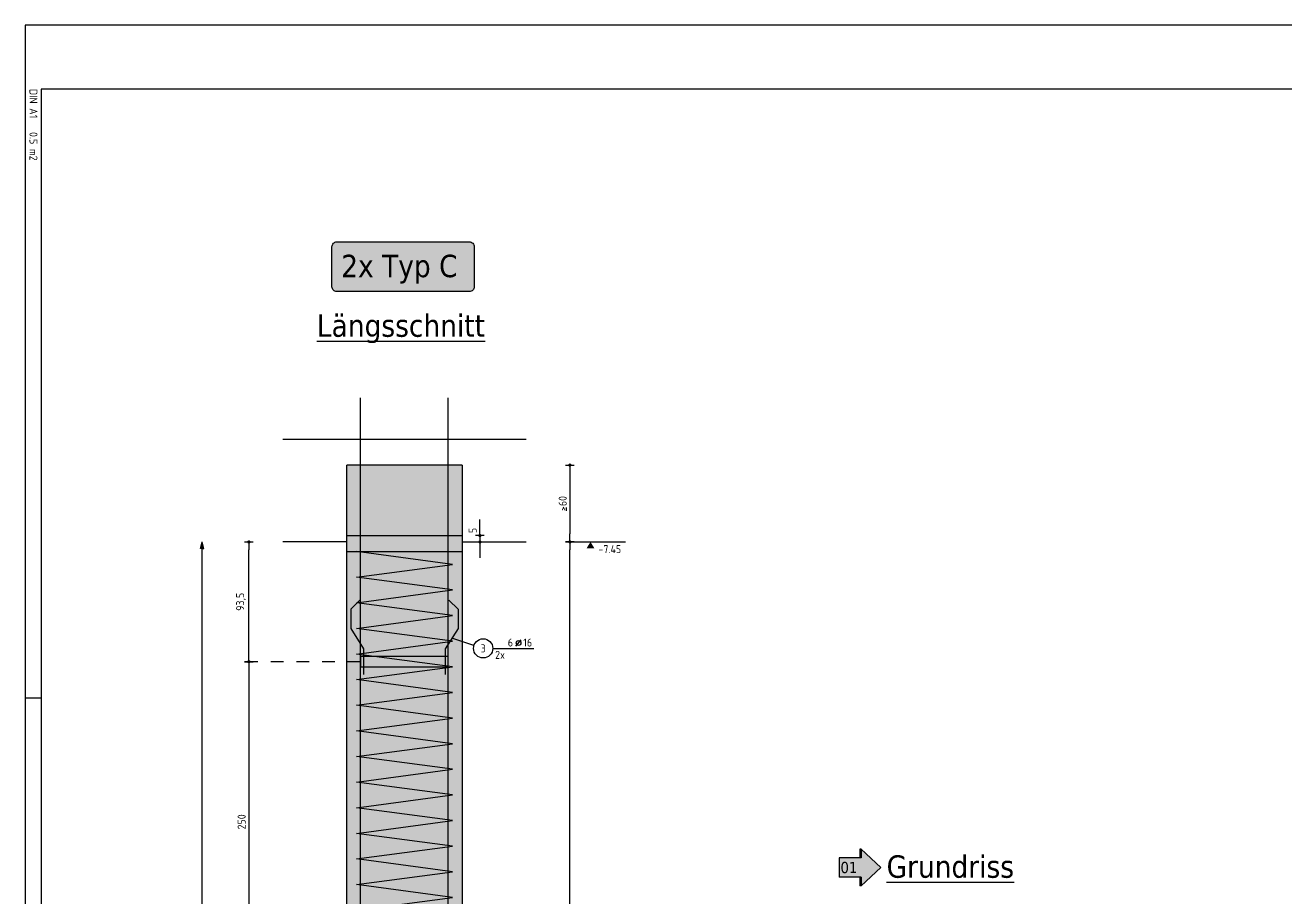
# Model space of a CAD drawing. Extents: x -16.3 to 3.5, y -17.8 to 4.2.
# Drawn here: x -16.27 to -6.42, y -3.57 to 3.25 of the extents above; entities that cross this region are included whole.
import ezdxf
from ezdxf.enums import TextEntityAlignment as Align

# ---------------------------------------------------------------- set-up
doc = ezdxf.new("R2010")
doc.units = 0
doc.header["$LTSCALE"] = 0.25
doc.linetypes.add('AUSGEZOGEN', pattern=[1000.01, 1000, 0.01])
doc.linetypes.add('DASHDOT2', pattern=[0.5, 0.25, -0.125, 0, -0.125])
for name, color, linetype in [('ACHSEN', 7, 'Continuous'), ('BETON', 7, 'Continuous'), ('grau_hell', 7, 'Continuous'), ('grau_mittel', 7, 'Continuous'), ('HILFE', 7, 'Continuous'), ('index', 7, 'Continuous'), ('koten', 7, 'Continuous'), ('MASSE', 7, 'Continuous'), ('OBJEKT', 7, 'Continuous'), ('RAHMEN', 7, 'Continuous'), ('RND', 7, 'Continuous'), ('STAHL', 7, 'Continuous'), ('TEXT', 7, 'Continuous')]:
    doc.layers.add(name, color=color, linetype=linetype)
doc.layers.add('NOPLOT', color=7, linetype='Continuous', plot=False)
doc.styles.add('helv', font='tahoma.ttf')
doc.styles.add('txt', font='isocp.shx')
doc.linetypes.add('ZICKZACK', pattern='A,0.0001,-0.2,[131,ltypeshp.shx,S=0.2,R=0,X=-0.2,Y=0],-0.4,[131,ltypeshp.shx,S=0.2,R=180,X=0.2,Y=0],-0.2', length=0.8001)
doc.dimstyles.new('DOT_I', dxfattribs={"dimscale": 0.25, "dimtxt": 0.25, "dimasz": 0.25, "dimexe": 0.1, "dimexo": 0.3, "dimgap": 0.1, "dimtad": 1, "dimdec": 3, "dimzin": 3, "dimtxsty": 'txt', "dimblk": 'DOT', "dimblk1": 'DOT', "dimblk2": 'DOT', "dimsah": 1, "dimcen": 0.1, "dimse1": 1, "dimse2": 1, "dimazin": 0, "dimtfac": 1, "dimtdec": 4, "dimtix": 1, "dimtmove": 2, "dimatfit": 3, "dimfxl": 0, "dimtvp": 1, "dimtolj": 1, "dimtzin": 0, "dimarcsym": 0})

# ---------------------------------------------------------------- blocks, each defined once
blk = doc.blocks.new('DINA1')
at = {"layer": 'RAHMEN'}
for p, q in [((0, 59.4), (0, 0)), ((0, 0), (84.1, 0))]:
    blk.add_line(p, q, dxfattribs=at)
at = {"layer": 'RAHMEN', "color": 5}
for p, q in [((2, 58.9), (2, 0.5)), ((2, 0.5), (83.6, 0.5))]:
    blk.add_line(p, q, dxfattribs=at)
at = {"layer": 'RAHMEN', "color": 7}
blk.add_line((21, 0), (21, 0.5), dxfattribs=at)
at = {"layer": 'RAHMEN', "color": 7, "style": 'txt'}
blk.add_text('DIN A1   0.5 m2', height=0.25, dxfattribs=at).set_placement((1.989, 0.133))
blk = doc.blocks.new('DOT')
at = {"layer": 'MASSE', "color": 7, "linetype": 'Continuous'}
for p, q in [((0, 0), (-1, 0)), ((0, 0.54), (0, -0.54))]:
    blk.add_line(p, q, dxfattribs=at)
at = {"layer": 'MASSE', "color": 7, "linetype": 'Continuous', "const_width": 0.2}
blk.add_lwpolyline([(-0.1, 0, 1), (0.1, 0, 1)], format="xyb", close=True, dxfattribs=at)
blk = doc.blocks.new('*D20')
at = {"layer": 'Defpoints', "color": 0, "linetype": 'AUSGEZOGEN', "transparency": 16777216}
for p in [(-12.0165, -0.7869), (-12.0165, -0.7869), (-12.0165, -13.3369)]:
    blk.add_point(p, dxfattribs=at)
at = {"layer": 'MASSE', "color": 0, "linetype": 'AUSGEZOGEN', "lineweight": -2, "transparency": 16777216}
blk.add_line((-12.0165, -13.2744), (-12.0165, -0.8494), dxfattribs=at)
at = {"layer": 'MASSE', "color": 0, "linetype": 'AUSGEZOGEN', "lineweight": -2, "transparency": 16777216, "xscale": 0.0625, "yscale": 0.0625, "zscale": 0.0625}
for p, rotation in [((-12.0165, -0.7869), 90), ((-12.0165, -13.3369), 270)]:
    blk.add_blockref('DOT', p, dxfattribs=dict(at, rotation=rotation))
at = {"layer": 'MASSE', "color": 0, "linetype": 'AUSGEZOGEN', "transparency": 16777216, "insert": (-12.0728, -7.0619), "char_height": 0.0625, "attachment_point": 5, "rotation": 90, "style": 'txt'}
blk.add_mtext('\\A1;1255', dxfattribs=at)
blk = doc.blocks.new('*D22')
at = {"layer": 'Defpoints', "color": 0, "linetype": 'AUSGEZOGEN', "ltscale": 0.1, "transparency": 16777216}
for p in [(-12.719, -0.7369), (-12.719, -0.7869), (-12.719, -0.7869)]:
    blk.add_point(p, dxfattribs=at)
at = {"layer": 'MASSE', "color": 0, "linetype": 'AUSGEZOGEN', "lineweight": -2, "ltscale": 0.1, "transparency": 16777216}
for p, q in [((-12.719, -0.6744), (-12.719, -0.6119)), ((-12.719, -0.7369), (-12.719, -0.7869)), ((-12.719, -0.8494), (-12.719, -0.9119))]:
    blk.add_line(p, q, dxfattribs=at)
at = {"layer": 'MASSE', "color": 0, "linetype": 'AUSGEZOGEN', "lineweight": -2, "ltscale": 0.1, "transparency": 16777216, "xscale": 0.0625, "yscale": 0.0625, "zscale": 0.0625}
for p, rotation in [((-12.719, -0.7369), 270), ((-12.719, -0.7869), 90)]:
    blk.add_blockref('DOT', p, dxfattribs=dict(at, rotation=rotation))
at = {"layer": 'MASSE', "color": 0, "linetype": 'AUSGEZOGEN', "ltscale": 0.1, "transparency": 16777216, "insert": (-12.7752, -0.6971), "char_height": 0.0625, "attachment_point": 5, "rotation": 90, "style": 'txt'}
blk.add_mtext('\\A1;5', dxfattribs=at)
blk = doc.blocks.new('OKRD_U')
at = {"color": 0, "linetype": 'ByBlock'}
blk.add_solid([(-0.125, -0.202), (0.125, -0.202), (0, 0)], dxfattribs=at)
at = {"color": 0, "linetype": 'ByBlock', "style": 'txt'}
blk.add_attdef('OKRD', (0.25, -0.35), '', height=0.25, dxfattribs=at)
blk = doc.blocks.new('*D23')
at = {"layer": 'Defpoints', "color": 0, "linetype": 'AUSGEZOGEN', "transparency": 16777216}
for p in [(-12.0165, -0.1869), (-12.0165, -0.7869), (-12.0165, -0.7869)]:
    blk.add_point(p, dxfattribs=at)
at = {"layer": 'MASSE', "color": 0, "linetype": 'AUSGEZOGEN', "lineweight": -2, "transparency": 16777216}
blk.add_line((-12.0165, -0.2494), (-12.0165, -0.7244), dxfattribs=at)
at = {"layer": 'MASSE', "color": 0, "linetype": 'AUSGEZOGEN', "lineweight": -2, "transparency": 16777216, "xscale": 0.0625, "yscale": 0.0625, "zscale": 0.0625}
for p, rotation in [((-12.0165, -0.1869), 90), ((-12.0165, -0.7869), 270)]:
    blk.add_blockref('DOT', p, dxfattribs=dict(at, rotation=rotation))
at = {"layer": 'MASSE', "color": 0, "linetype": 'AUSGEZOGEN', "transparency": 16777216, "insert": (-12.0728, -0.4869), "char_height": 0.0625, "attachment_point": 5, "rotation": 90, "style": 'txt'}
blk.add_mtext('\\A1;>60', dxfattribs=at)
blk = doc.blocks.new('RND_LEI')
at = {"layer": 'RND', "color": 7, "linetype": 'Continuous'}
blk.add_line((1.022, 0.066), (1.19, 0.27), dxfattribs=at)
for centre, radius in [((0, 0), 0.3), ((1.106, 0.168), 0.075)]:
    blk.add_circle(centre, radius, dxfattribs=at)
at = {"layer": 'RND', "color": 7, "linetype": 'Continuous', "style": 'txt'}
blk.add_attdef('POSL', text='', height=0.25, dxfattribs=at).set_placement((0, 0), align=Align.MIDDLE)
blk.add_attdef('ANZ', text='', height=0.25, dxfattribs=at).set_placement((0.931, 0.057), align=Align.RIGHT)
for tag, p in [('DUM', (1.253, 0.057)), ('ABSTD', (1.674, 0.057)), ('POSTXT', (0.374, -0.327))]:
    blk.add_attdef(tag, p, '', height=0.25, dxfattribs=at)
blk = doc.blocks.new('*D31')
at = {"layer": 'Defpoints', "color": 0, "linetype": 'AUSGEZOGEN', "transparency": 16777216}
for p in [(-14.5232, -1.7219), (-14.5232, -4.2219), (-14.5232, -4.2219)]:
    blk.add_point(p, dxfattribs=at)
at = {"layer": 'MASSE', "color": 0, "linetype": 'AUSGEZOGEN', "lineweight": -2, "transparency": 16777216}
blk.add_line((-14.5232, -1.7844), (-14.5232, -4.1594), dxfattribs=at)
at = {"layer": 'MASSE', "color": 0, "linetype": 'AUSGEZOGEN', "lineweight": -2, "transparency": 16777216, "xscale": 0.0625, "yscale": 0.0625, "zscale": 0.0625}
for p, rotation in [((-14.5232, -1.7219), 90), ((-14.5232, -4.2219), 270)]:
    blk.add_blockref('DOT', p, dxfattribs=dict(at, rotation=rotation))
at = {"layer": 'MASSE', "color": 0, "linetype": 'AUSGEZOGEN', "transparency": 16777216, "insert": (-14.5795, -2.9719), "char_height": 0.0625, "attachment_point": 5, "rotation": 90, "style": 'txt'}
blk.add_mtext('\\A1;250', dxfattribs=at)
blk = doc.blocks.new('*D32')
at = {"layer": 'Defpoints', "color": 0, "linetype": 'AUSGEZOGEN', "transparency": 16777216}
for p in [(-14.5232, -0.7869), (-14.5232, -0.7869), (-14.5232, -1.7219)]:
    blk.add_point(p, dxfattribs=at)
at = {"layer": 'MASSE', "color": 0, "linetype": 'AUSGEZOGEN', "lineweight": -2, "transparency": 16777216}
blk.add_line((-14.5232, -1.6594), (-14.5232, -0.8494), dxfattribs=at)
at = {"layer": 'MASSE', "color": 0, "linetype": 'AUSGEZOGEN', "lineweight": -2, "transparency": 16777216, "xscale": 0.0625, "yscale": 0.0625, "zscale": 0.0625}
for p, rotation in [((-14.5232, -0.7869), 90), ((-14.5232, -1.7219), 270)]:
    blk.add_blockref('DOT', p, dxfattribs=dict(at, rotation=rotation))
at = {"layer": 'MASSE', "color": 0, "linetype": 'AUSGEZOGEN', "transparency": 16777216, "insert": (-14.5841, -1.2544), "char_height": 0.0625, "attachment_point": 5, "rotation": 90, "style": 'txt'}
blk.add_mtext('\\A1;93,5', dxfattribs=at)
blk = doc.blocks.new('Pfeillinie')
at = {"layer": 'TEXT', "linetype": 'Continuous'}
blk.add_hatch(color=7, dxfattribs=at).paths.add_polyline_path([(0, 0), (-0.8, 0.2), (-0.8, 0), (-0.8, -0.2)])
at = {"layer": 'TEXT', "color": 7, "linetype": 'Continuous'}
for p, q in [((-0.8, 0), (-0.8, 0.2)), ((-0.8, 0.2), (0, 0)), ((-0.8, 0), (-0.8, -0.2)), ((-0.8, -0.2), (0, 0))]:
    blk.add_line(p, q, dxfattribs=at)
blk = doc.blocks.new('hin_ind5')
at = {"layer": 'grau_hell', "linetype": 'AUSGEZOGEN'}
h = blk.add_hatch(color=9, dxfattribs=at)
h.dxf.hatch_style = 2
h.paths.add_polyline_path([(0, 0), (0.619, -0.577), (0.619, -0.3), (1.306, -0.3), (1.306, 0.3), (0.619, 0.3), (0.619, 0.577)])
h.paths.add_polyline_path([(0.34, -0.274), (1.311, -0.274), (1.311, 0.274), (0.34, 0.274)], flags=9)
at = {"layer": 'OBJEKT', "linetype": 'AUSGEZOGEN'}
for points in [[(0.619, 0.3), (0.66, 0.3), (0.66, 0.577), (0.619, 0.577)], [(0.619, -0.577), (0.66, -0.577), (0.66, -0.3), (0.619, -0.3)]]:
    blk.add_hatch(color=1, dxfattribs=at).paths.add_polyline_path(points)
at = {"layer": 'OBJEKT', "color": 1, "linetype": 'AUSGEZOGEN'}
for p, q in [((0, 0), (0.619, 0.577)), ((0.619, 0.577), (0.619, 0.3)), ((0.619, 0.577), (0.66, 0.577)), ((0.66, 0.577), (0.66, 0.3)), ((0, 0), (0.619, -0.577)), ((0.619, 0.3), (1.306, 0.3)), ((1.306, 0.3), (1.306, -0.3)), ((0.619, -0.3), (0.619, -0.577)), ((0.619, -0.3), (1.306, -0.3)), ((0.66, -0.3), (0.66, -0.577))]:
    blk.add_line(p, q, dxfattribs=at)
at = {"layer": 'OBJEKT', "color": 7, "linetype": 'AUSGEZOGEN'}
blk.add_line((0.619, -0.577), (0.66, -0.577), dxfattribs=at)
at = {"layer": 'index', "color": 1, "linetype": 'Continuous', "style": 'helv'}
blk.add_attdef('INDEX', text='', height=0.35, rotation=360, dxfattribs=at).set_placement((1.259, 0), align=Align.MIDDLE_RIGHT)

msp = doc.modelspace()

# ---------------------------------------------------------------- hatches: boundary and pattern name
at = {"layer": 'grau_hell'}
msp.add_hatch(color=9, dxfattribs=at).paths.add_polyline_path([(-12.8014, 1.1678, 0.414214), (-12.7639, 1.2053), (-12.7639, 1.5182, 0.414214), (-12.8014, 1.5557), (-13.8366, 1.5557, 0.414214), (-13.8741, 1.5182), (-13.8741, 1.2053, 0.414214), (-13.8366, 1.1678)])
at = {"layer": 'grau_mittel'}
h = msp.add_hatch(color=61, dxfattribs=at)
h.paths.add_polyline_path([(-12.859, -0.7369), (-12.859, -0.1869), (-13.759, -0.1869), (-13.759, -0.7369)])
h.paths.add_polyline_path([(-12.859, -0.7369), (-13.759, -0.7369), (-13.759, -13.3369), (-12.859, -13.3369)])

# ---------------------------------------------------------------- linework, layer by layer
at = {"layer": 'ACHSEN', "color": 102, "linetype": 'DASHDOT2'}
msp.add_line((-13.652, -1.7219), (-14.5232, -1.7219), dxfattribs=at)
at = {"layer": 'BETON', "color": 6, "linetype": 'AUSGEZOGEN'}
for p, q in [((-13.759, -13.3369), (-13.759, -0.1869)), ((-12.859, -0.1869), (-13.759, -0.1869)), ((-12.859, -0.1869), (-12.859, -13.3369))]:
    msp.add_line(p, q, dxfattribs=at)
at = {"layer": 'HILFE', "color": 102, "linetype": 'AUSGEZOGEN'}
msp.add_line((-12.0165, -0.7869), (-11.583, -0.7869), dxfattribs=at)
at = {"layer": 'MASSE', "color": 7, "linetype": 'AUSGEZOGEN'}
msp.add_line((-12.0469, -0.5173), (-12.0469, -0.5442), dxfattribs=at)
at = {"layer": 'NOPLOT', "color": 191, "linetype": 'Continuous'}
msp.add_line((-13.759, -0.8619), (-12.859, -0.8619), dxfattribs=at)
at = {"layer": 'OBJEKT', "color": 7, "linetype": 'AUSGEZOGEN'}
for p, q in [((-12.359, 0.0131), (-14.259, 0.0131)), ((-13.759, -0.7869), (-14.259, -0.7869)), ((-12.859, -0.7869), (-12.359, -0.7869))]:
    msp.add_line(p, q, dxfattribs=at)
at = {"layer": 'OBJEKT', "color": 7, "linetype": 'ZICKZACK', "ltscale": 0.1}
msp.add_line((-13.759, -0.7369), (-12.859, -0.7369), dxfattribs=at)
at = {"layer": 'OBJEKT', "color": 1, "linetype": 'AUSGEZOGEN'}
msp.add_lwpolyline([(-13.8366, 1.5557), (-12.8014, 1.5557, -0.414214), (-12.7639, 1.5182), (-12.7639, 1.2053, -0.414214), (-12.8014, 1.1678), (-13.8366, 1.1678, -0.414214), (-13.8741, 1.2053), (-13.8741, 1.5182, -0.414214)], format="xyb", close=True, dxfattribs=at)
at = {"layer": 'RND', "color": 102, "linetype": 'AUSGEZOGEN'}
msp.add_line((-12.7654, -1.5952), (-12.9384, -1.5393), dxfattribs=at)
at = {"layer": 'RND', "color": 7, "linetype": 'AUSGEZOGEN'}
msp.add_line((-12.6188, -1.6177), (-12.2988, -1.6177), dxfattribs=at)
at = {"layer": 'RND', "color": 1, "linetype": 'AUSGEZOGEN'}
for points in [[(-13.652, -13.2619), (-13.652, 0.3381)], [(-12.966, -13.2619), (-12.966, 0.3381)], [(-13.684, -3.6619), (-12.934, -3.5619), (-13.684, -3.4619), (-12.934, -3.3619), (-13.684, -3.2619), (-12.934, -3.1619), (-13.684, -3.0619), (-12.934, -2.9619), (-13.684, -2.8619), (-12.934, -2.7619), (-13.684, -2.6619), (-12.934, -2.5619), (-13.684, -2.4619), (-12.934, -2.3619), (-13.684, -2.2619), (-12.934, -2.1619), (-13.684, -2.0619), (-12.934, -1.9619), (-13.684, -1.8619), (-12.934, -1.7619), (-13.684, -1.6619), (-12.934, -1.5619), (-13.684, -1.4619), (-12.934, -1.3619), (-13.684, -1.2619), (-12.934, -1.1619), (-13.684, -1.0619), (-12.934, -0.9619), (-13.684, -0.8619)], [(-13.6573, -1.2412), (-13.728, -1.3119), (-13.728, -1.4619), (-13.628, -1.6219), (-13.628, -1.8219)], [(-12.9607, -1.2412), (-12.89, -1.3119), (-12.89, -1.4619), (-12.99, -1.6219), (-12.99, -1.8219)]]:
    msp.add_lwpolyline(points, dxfattribs=at)
at = {"layer": 'RND', "color": 102, "linetype": 'AUSGEZOGEN'}
msp.add_lwpolyline([(-14.8871, -13.3369), (-14.8871, -0.7869)], dxfattribs=at)
at = {"layer": 'STAHL', "color": 102, "linetype": 'AUSGEZOGEN'}
msp.add_lwpolyline([(-13.652, -1.7619), (-12.966, -1.7619), (-12.966, -1.6819), (-13.652, -1.6819)], close=True, dxfattribs=at)

# ---------------------------------------------------------------- block references
at = {"layer": 'index', "color": 191, "linetype": 'AUSGEZOGEN'}
ref = msp.add_blockref('hin_ind5', (-9.588, -3.3283), dxfattribs=dict(at, xscale=-0.2499999999999991, yscale=0.2499999999999994, zscale=0.2499999999999994, rotation=359.9761684044309))
ref.add_attrib('INDEX', '01', dxfattribs={"color": 1, "linetype": 'Continuous', "height": 0.0875, "rotation": 359.97617, "style": 'helv'}).set_placement((-9.7723, -3.3283), align=Align.MIDDLE_RIGHT)
at = {"layer": 'koten', "color": 7, "linetype": 'AUSGEZOGEN', "ltscale": 0.1, "xscale": 0.25, "yscale": 0.25, "zscale": 0.25}
msp.add_blockref('OKRD_U', (-11.8559, -0.7869), dxfattribs=at).add_auto_attribs({'OKRD': '-7.45'})
at = {"layer": 'RAHMEN', "xscale": 0.25, "yscale": 0.25, "zscale": 0.25, "rotation": 270}
msp.add_blockref('DINA1', (-16.2693, 3.2468), dxfattribs=at)
at = {"layer": 'RND', "color": 102, "linetype": 'AUSGEZOGEN', "xscale": 0.0625, "yscale": 0.0625, "zscale": 0.0625, "rotation": 90}
msp.add_blockref('Pfeillinie', (-14.8871, -0.7869), dxfattribs=at)
at = {"layer": 'RND', "color": 7, "linetype": 'AUSGEZOGEN', "xscale": 0.25, "yscale": 0.25, "zscale": 0.25}
msp.add_blockref('RND_LEI', (-12.6938, -1.6177), dxfattribs=at).add_auto_attribs({'POSL': '3', 'DUM': '16', 'ANZ': '6', 'POSTXT': '2x'})

# ---------------------------------------------------------------- texts
at = {"layer": 'TEXT', "color": 5, "linetype": 'AUSGEZOGEN', "style": 'helv'}
for s, p in [('2x Typ C', (-13.8021, 1.2801)), ('%%ULängsschnitt', (-13.992, 0.8148)), ('%%UGrundriss', (-9.5438, -3.4084))]:
    msp.add_text(s, height=0.175, dxfattribs=at).set_placement(p)

# ---------------------------------------------------------------- dimensions: what is measured, and where the dimension line sits
at = {"layer": 'MASSE', "color": 7, "linetype": 'AUSGEZOGEN'}
dim = msp.add_linear_dim(base=(-12.0165, -0.7869), p1=(-12.0165, -0.1869), p2=(-12.0165, -0.7869), angle=90, text='><>', dimstyle='DOT_I', override={"dimdec": 0, "dimlfac": 100}, dxfattribs=at)
dim.commit()
dim.dimension.update_dxf_attribs({"geometry": '*D23', "text_midpoint": (-12.0728, -0.4869)})
at = {"layer": 'MASSE', "color": 7, "linetype": 'AUSGEZOGEN', "ltscale": 0.1}
dim = msp.add_linear_dim(base=(-12.719, -0.7869), p1=(-12.719, -0.7369), p2=(-12.719, -0.7869), angle=90, dimstyle='DOT_I', override={"dimdec": 0, "dimlfac": 100}, dxfattribs=at)
dim.commit()
dim.dimension.update_dxf_attribs({"geometry": '*D22', "text_midpoint": (-12.7752, -0.6971), "dimtype": 160})
at = {"layer": 'MASSE', "color": 7, "linetype": 'AUSGEZOGEN'}
for base, p1, p2, override, picture, middle in [((-14.5232, -0.7869), (-14.5232, -1.7219), (-14.5232, -0.7869), {"dimdec": 1, "dimlfac": 100}, '*D32', (-14.5841, -1.2544)), ((-12.0165, -0.7869), (-12.0165, -13.3369), (-12.0165, -0.7869), {"dimscale": 0.25, "dimdec": 0, "dimlfac": 100}, '*D20', (-12.0728, -7.0619)), ((-14.5232, -4.2219), (-14.5232, -1.7219), (-14.5232, -4.2219), {"dimdec": 0, "dimlfac": 100}, '*D31', (-14.5795, -2.9719))]:
    dim = msp.add_linear_dim(base=base, p1=p1, p2=p2, angle=90, dimstyle='DOT_I', override=override, dxfattribs=at)
    dim.commit()
    dim.dimension.update_dxf_attribs({"geometry": picture, "text_midpoint": middle})

doc.saveas('drawing.dxf')
